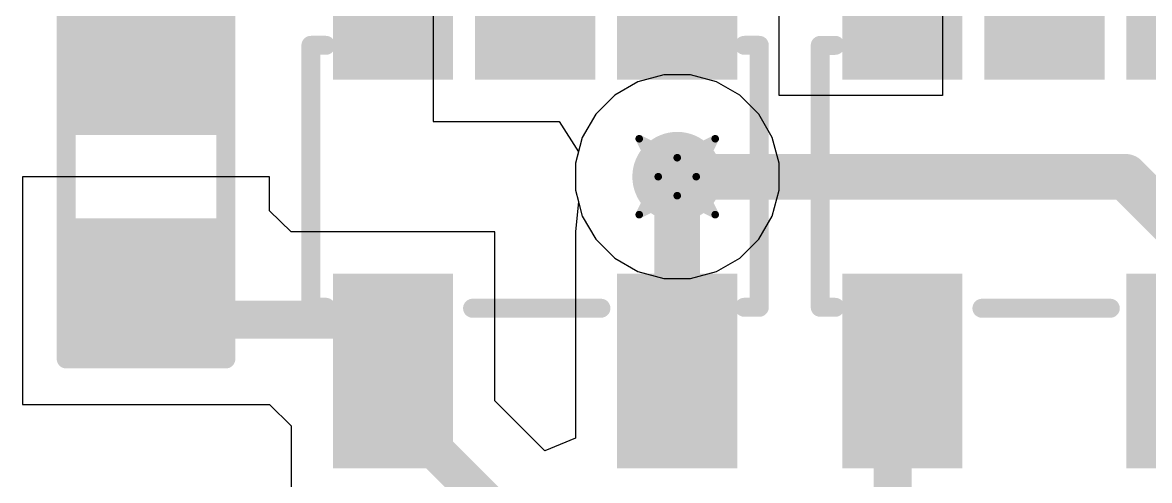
# Model space of a CAD drawing. Header units: inches. Extents: x -36 to 349, y -11 to 240.
# Drawn here: x 13.81 to 21.35, y 25.46 to 28.52 of the extents above; entities that cross this region are included whole.
import ezdxf

# ---------------------------------------------------------------- set-up
doc = ezdxf.new("R2010")
doc.units = ezdxf.units.IN
for name, color, linetype in [('Bottom Layer', 5, 'Continuous'), ('Drill Drawing', 1, 'Continuous'), ('Layer 1', 16, 'Continuous'), ('Layer 2', 76, 'Continuous'), ('Top Layer', 1, 'Continuous'), ('Top Overlay', 2, 'Continuous'), ('Top Paste', 8, 'Continuous'), ('Top Solder', 216, 'Continuous'), ('Via Holes', 16, 'Continuous')]:
    doc.layers.add(name, color=color, linetype=linetype)

# ---------------------------------------------------------------- blocks, each defined once
blk = doc.blocks.new('SOT_23_5_159')
at = {"layer": 'Top Layer'}
for points in [[(-1.84999503, 1.25002036), (-0.74999469, 1.25002036), (-0.74999469, 0.65002156), (-1.84999503, 0.65002156)], [(0.74999977, 1.25002036), (1.85000011, 1.25002036), (1.85000011, 0.65002156), (0.74999977, 0.65002156)], [(-1.84999503, 0.30000956), (-0.74999469, 0.30000956), (-0.74999469, -0.29998924), (-1.84999503, -0.29998924)], [(-1.84999503, -0.65000124), (-0.74999469, -0.65000124), (-0.74999469, -1.25000004), (-1.84999503, -1.25000004)], [(0.74999977, -0.65000124), (1.85000011, -0.65000124), (1.85000011, -1.25000004), (0.74999977, -1.25000004)]]:
    blk.add_hatch(color=1, dxfattribs=at).paths.add_polyline_path(points)
at = {"layer": 'Top Paste'}
for points in [[(-1.84999503, 1.25002036), (-0.74999469, 1.25002036), (-0.74999469, 0.65002156), (-1.84999503, 0.65002156)], [(0.74999977, 1.25002036), (1.85000011, 1.25002036), (1.85000011, 0.65002156), (0.74999977, 0.65002156)], [(-1.84999503, 0.30000956), (-0.74999469, 0.30000956), (-0.74999469, -0.29998924), (-1.84999503, -0.29998924)], [(-1.84999503, -0.65000124), (-0.74999469, -0.65000124), (-0.74999469, -1.25000004), (-1.84999503, -1.25000004)], [(0.74999977, -0.65000124), (1.85000011, -0.65000124), (1.85000011, -1.25000004), (0.74999977, -1.25000004)]]:
    blk.add_hatch(color=8, dxfattribs=at).paths.add_polyline_path(points)
at = {"layer": 'Top Solder'}
for points in [[(-1.95159503, 1.35162036), (-0.6483946899999999, 1.35162036), (-0.6483946899999999, 0.54842156), (-1.95159503, 0.54842156)], [(0.6483997699999999, 1.35162036), (1.95160011, 1.35162036), (1.95160011, 0.54842156), (0.6483997699999999, 0.54842156)], [(-1.95159503, 0.40160956), (-0.6483946899999999, 0.40160956), (-0.6483946899999999, -0.40158924), (-1.95159503, -0.40158924)], [(-1.95159503, -0.54840124), (-0.6483946899999999, -0.54840124), (-0.6483946899999999, -1.35160004), (-1.95159503, -1.35160004)], [(0.6483997699999999, -0.54840124), (1.95160011, -0.54840124), (1.95160011, -1.35160004), (0.6483997699999999, -1.35160004)]]:
    blk.add_hatch(color=216, dxfattribs=at).paths.add_polyline_path(points)
at = {"layer": 'Top Overlay'}
for points in [[(0.87358474, 1.49861016, 0.127, 0.127, 0), (-0.8790152600000001, 1.49861016, 0.127, 0.127, 0)], [(-0.8790152600000001, 1.39858496, 0.127, 0.127, 0), (-0.8790152600000001, 1.49861016, 0.127, 0.127, 0)], [(0.87358474, 1.39858496, 0.127, 0.127, 0), (0.87358474, 1.49861016, 0.127, 0.127, 0)], [(-2.00662286, 0.9398101600000001, 0.127, 0.127, 0), (-2.13362286, 1.06681016, 0.127, 0.127, 0)], [(-2.13362286, 0.81281016, 0.127, 0.127, 0), (-2.13362286, 1.06681016, 0.127, 0.127, 0)], [(-2.13362286, 0.81281016, 0.127, 0.127, 0), (-2.00662286, 0.9398101600000001, 0.127, 0.127, 0)], [(0.87998554, -0.41802304, 0.127, 0.127, 0), (0.87998554, 0.43998896, 0.127, 0.127, 0)], [(-0.8790152600000001, -1.49858984, 0.127, 0.127, 0), (-0.8790152600000001, -1.39861544, 0.127, 0.127, 0)], [(0.87358474, -1.49858984, 0.127, 0.127, 0), (0.87358474, -1.39861544, 0.127, 0.127, 0)], [(0.87358474, -1.49858984, 0.127, 0.127, 0), (-0.8790152600000001, -1.49858984, 0.127, 0.127, 0)]]:
    blk.add_lwpolyline(points, format="xyseb", dxfattribs=at)
for points in [[(-0.9107652599999999, 1.49861016, 0.0635, 0.0635, 1), (-0.84726526, 1.49861016, 0.0635, 0.0635, 1)], [(-0.9107652599999999, 1.49861016, 0.0635, 0.0635, 1), (-0.84726526, 1.49861016, 0.0635, 0.0635, 1)], [(0.84183474, 1.49861016, 0.0635, 0.0635, 1), (0.9053347399999999, 1.49861016, 0.0635, 0.0635, 1)], [(0.84183474, 1.49861016, 0.0635, 0.0635, 1), (0.9053347399999999, 1.49861016, 0.0635, 0.0635, 1)], [(-0.9107652599999999, 1.39858496, 0.0635, 0.0635, 1), (-0.84726526, 1.39858496, 0.0635, 0.0635, 1)], [(0.84183474, 1.39858496, 0.0635, 0.0635, 1), (0.9053347399999999, 1.39858496, 0.0635, 0.0635, 1)], [(-2.16537286, 1.06681016, 0.0635, 0.0635, 1), (-2.10187286, 1.06681016, 0.0635, 0.0635, 1)], [(-2.16537286, 1.06681016, 0.0635, 0.0635, 1), (-2.10187286, 1.06681016, 0.0635, 0.0635, 1)], [(-2.03837286, 0.9398101600000001, 0.0635, 0.0635, 1), (-1.97487286, 0.9398101600000001, 0.0635, 0.0635, 1)], [(-2.03837286, 0.9398101600000001, 0.0635, 0.0635, 1), (-1.97487286, 0.9398101600000001, 0.0635, 0.0635, 1)], [(-2.16537286, 0.81281016, 0.0635, 0.0635, 1), (-2.10187286, 0.81281016, 0.0635, 0.0635, 1)], [(-2.16537286, 0.81281016, 0.0635, 0.0635, 1), (-2.10187286, 0.81281016, 0.0635, 0.0635, 1)], [(0.8482355399999999, 0.43998896, 0.0635, 0.0635, 1), (0.9117355399999999, 0.43998896, 0.0635, 0.0635, 1)], [(0.8482355399999999, -0.41802304, 0.0635, 0.0635, 1), (0.9117355399999999, -0.41802304, 0.0635, 0.0635, 1)], [(-0.9107652599999999, -1.39861544, 0.0635, 0.0635, 1), (-0.84726526, -1.39861544, 0.0635, 0.0635, 1)], [(0.84183474, -1.39861544, 0.0635, 0.0635, 1), (0.9053347399999999, -1.39861544, 0.0635, 0.0635, 1)], [(-0.9107652599999999, -1.49858984, 0.0635, 0.0635, 1), (-0.84726526, -1.49858984, 0.0635, 0.0635, 1)], [(-0.9107652599999999, -1.49858984, 0.0635, 0.0635, 1), (-0.84726526, -1.49858984, 0.0635, 0.0635, 1)], [(0.84183474, -1.49858984, 0.0635, 0.0635, 1), (0.9053347399999999, -1.49858984, 0.0635, 0.0635, 1)], [(0.84183474, -1.49858984, 0.0635, 0.0635, 1), (0.9053347399999999, -1.49858984, 0.0635, 0.0635, 1)]]:
    blk.add_lwpolyline(points, format="xyseb", close=True, dxfattribs=at)
blk = doc.blocks.new('SOT_23_5_160')
at = {"layer": 'Top Layer'}
for points in [[(-1.85002297, 1.24999242), (-0.75002263, 1.24999242), (-0.75002263, 0.6499936199999999), (-1.85002297, 0.6499936199999999)], [(0.75002263, 1.24999242), (1.85002297, 1.24999242), (1.85002297, 0.6499936199999999), (0.75002263, 0.6499936199999999)], [(-1.85002297, 0.2999816199999999), (-0.75002263, 0.2999816199999999), (-0.75002263, -0.30001718), (-1.85002297, -0.30001718)], [(-1.85002297, -0.64997838), (-0.75002263, -0.64997838), (-0.75002263, -1.24997718), (-1.85002297, -1.24997718)], [(0.75002263, -0.64997838), (1.85002297, -0.64997838), (1.85002297, -1.24997718), (0.75002263, -1.24997718)]]:
    blk.add_hatch(color=1, dxfattribs=at).paths.add_polyline_path(points)
at = {"layer": 'Top Paste'}
for points in [[(-1.85002297, 1.24999242), (-0.75002263, 1.24999242), (-0.75002263, 0.6499936199999999), (-1.85002297, 0.6499936199999999)], [(0.75002263, 1.24999242), (1.85002297, 1.24999242), (1.85002297, 0.6499936199999999), (0.75002263, 0.6499936199999999)], [(-1.85002297, 0.2999816199999999), (-0.75002263, 0.2999816199999999), (-0.75002263, -0.30001718), (-1.85002297, -0.30001718)], [(-1.85002297, -0.64997838), (-0.75002263, -0.64997838), (-0.75002263, -1.24997718), (-1.85002297, -1.24997718)], [(0.75002263, -0.64997838), (1.85002297, -0.64997838), (1.85002297, -1.24997718), (0.75002263, -1.24997718)]]:
    blk.add_hatch(color=8, dxfattribs=at).paths.add_polyline_path(points)
at = {"layer": 'Top Solder'}
for points in [[(-1.95162297, 1.35159242), (-0.64842263, 1.35159242), (-0.64842263, 0.5483936199999999), (-1.95162297, 0.5483936199999999)], [(0.64842263, 1.35159242), (1.95162297, 1.35159242), (1.95162297, 0.5483936199999999), (0.64842263, 0.5483936199999999)], [(-1.95162297, 0.40158162), (-0.64842263, 0.40158162), (-0.64842263, -0.40161718), (-1.95162297, -0.40161718)], [(-1.95162297, -0.5483783799999999), (-0.64842263, -0.5483783799999999), (-0.64842263, -1.35157718), (-1.95162297, -1.35157718)], [(0.64842263, -0.5483783799999999), (1.95162297, -0.5483783799999999), (1.95162297, -1.35157718), (0.64842263, -1.35157718)]]:
    blk.add_hatch(color=216, dxfattribs=at).paths.add_polyline_path(points)
at = {"layer": 'Top Overlay'}
for points in [[(0.8736075999999999, 1.49858222, 0.127, 0.127, 0), (-0.8789923999999999, 1.49858222, 0.127, 0.127, 0)], [(-0.8789923999999999, 1.39860782, 0.127, 0.127, 0), (-0.8789923999999999, 1.49858222, 0.127, 0.127, 0)], [(0.8736075999999999, 1.39860782, 0.127, 0.127, 0), (0.8736075999999999, 1.49858222, 0.127, 0.127, 0)], [(-2.0066, 0.9397822199999999, 0.127, 0.127, 0), (-2.1336, 1.06678222, 0.127, 0.127, 0)], [(-2.1336, 0.81278222, 0.127, 0.127, 0), (-2.1336, 1.06678222, 0.127, 0.127, 0)], [(-2.1336, 0.81278222, 0.127, 0.127, 0), (-2.0066, 0.9397822199999999, 0.127, 0.127, 0)], [(0.8800084, -0.41800018, 0.127, 0.127, 0), (0.8800084, 0.44001182, 0.127, 0.127, 0)], [(-0.8789923999999999, -1.49861778, 0.127, 0.127, 0), (-0.8789923999999999, -1.39859258, 0.127, 0.127, 0)], [(0.8736075999999999, -1.49861778, 0.127, 0.127, 0), (0.8736075999999999, -1.39859258, 0.127, 0.127, 0)], [(0.8736075999999999, -1.49861778, 0.127, 0.127, 0), (-0.8789923999999999, -1.49861778, 0.127, 0.127, 0)]]:
    blk.add_lwpolyline(points, format="xyseb", dxfattribs=at)
for points in [[(-0.9107424, 1.49858222, 0.0635, 0.0635, 1), (-0.8472423999999998, 1.49858222, 0.0635, 0.0635, 1)], [(-0.9107424, 1.49858222, 0.0635, 0.0635, 1), (-0.8472423999999998, 1.49858222, 0.0635, 0.0635, 1)], [(0.8418576, 1.49858222, 0.0635, 0.0635, 1), (0.9053576, 1.49858222, 0.0635, 0.0635, 1)], [(0.8418576, 1.49858222, 0.0635, 0.0635, 1), (0.9053576, 1.49858222, 0.0635, 0.0635, 1)], [(-0.9107424, 1.39860782, 0.0635, 0.0635, 1), (-0.8472423999999998, 1.39860782, 0.0635, 0.0635, 1)], [(0.8418576, 1.39860782, 0.0635, 0.0635, 1), (0.9053576, 1.39860782, 0.0635, 0.0635, 1)], [(-2.16535, 1.06678222, 0.0635, 0.0635, 1), (-2.10185, 1.06678222, 0.0635, 0.0635, 1)], [(-2.16535, 1.06678222, 0.0635, 0.0635, 1), (-2.10185, 1.06678222, 0.0635, 0.0635, 1)], [(-2.03835, 0.9397822199999999, 0.0635, 0.0635, 1), (-1.97485, 0.9397822199999999, 0.0635, 0.0635, 1)], [(-2.03835, 0.9397822199999999, 0.0635, 0.0635, 1), (-1.97485, 0.9397822199999999, 0.0635, 0.0635, 1)], [(-2.16535, 0.81278222, 0.0635, 0.0635, 1), (-2.10185, 0.81278222, 0.0635, 0.0635, 1)], [(-2.16535, 0.81278222, 0.0635, 0.0635, 1), (-2.10185, 0.81278222, 0.0635, 0.0635, 1)], [(0.8482584, 0.44001182, 0.0635, 0.0635, 1), (0.9117583999999999, 0.44001182, 0.0635, 0.0635, 1)], [(0.8482584, -0.41800018, 0.0635, 0.0635, 1), (0.9117583999999999, -0.41800018, 0.0635, 0.0635, 1)], [(-0.9107424, -1.39859258, 0.0635, 0.0635, 1), (-0.8472423999999998, -1.39859258, 0.0635, 0.0635, 1)], [(0.8418576, -1.39859258, 0.0635, 0.0635, 1), (0.9053576, -1.39859258, 0.0635, 0.0635, 1)], [(-0.9107424, -1.49861778, 0.0635, 0.0635, 1), (-0.8472423999999998, -1.49861778, 0.0635, 0.0635, 1)], [(-0.9107424, -1.49861778, 0.0635, 0.0635, 1), (-0.8472423999999998, -1.49861778, 0.0635, 0.0635, 1)], [(0.8418576, -1.49861778, 0.0635, 0.0635, 1), (0.9053576, -1.49861778, 0.0635, 0.0635, 1)], [(0.8418576, -1.49861778, 0.0635, 0.0635, 1), (0.9053576, -1.49861778, 0.0635, 0.0635, 1)]]:
    blk.add_lwpolyline(points, format="xyseb", close=True, dxfattribs=at)
blk = doc.blocks.new('R___0603_258')
at = {"layer": 'Top Layer'}
for points in [[(-0.3809999999999999, 0.4445), (-0.3809999999999999, -0.4445), (-1.143, -0.4445), (-1.143, 0.4445)], [(1.143, 0.4445), (1.143, -0.4445), (0.3809999999999999, -0.4445), (0.3809999999999999, 0.4445)]]:
    blk.add_hatch(color=1, dxfattribs=at).paths.add_polyline_path(points)
at = {"layer": 'Top Paste'}
for points in [[(-0.3809999999999999, 0.4445), (-0.3809999999999999, -0.4445), (-1.143, -0.4445), (-1.143, 0.4445)], [(1.143, 0.4445), (1.143, -0.4445), (0.3809999999999999, -0.4445), (0.3809999999999999, 0.4445)]]:
    blk.add_hatch(color=8, dxfattribs=at).paths.add_polyline_path(points)
at = {"layer": 'Top Solder'}
for points in [[(-0.2794, 0.5460999999999999), (-0.2794, -0.5460999999999999), (-1.2446, -0.5460999999999999), (-1.2446, 0.5460999999999999)], [(1.2446, 0.5460999999999999), (1.2446, -0.5460999999999999), (0.2794, -0.5460999999999999), (0.2794, 0.5460999999999999)]]:
    blk.add_hatch(color=216, dxfattribs=at).paths.add_polyline_path(points)
at = {"layer": 'Top Overlay'}
for points in [[(-1.2192, -0.5334, 0.127, 0.127, 0), (-1.2192, 0.5334, 0.127, 0.127, 0)], [(1.2192, 0.5334, 0.127, 0.127, 0), (-1.2192, 0.5334, 0.127, 0.127, 0)], [(1.2192, -0.5334, 0.127, 0.127, 0), (1.2192, 0.5334, 0.127, 0.127, 0)], [(1.2192, -0.5334, 0.127, 0.127, 0), (-1.2192, -0.5334, 0.127, 0.127, 0)]]:
    blk.add_lwpolyline(points, format="xyseb", dxfattribs=at)
for points in [[(-1.25095, 0.5334, 0.0635, 0.0635, 1), (-1.18745, 0.5334, 0.0635, 0.0635, 1)], [(-1.25095, 0.5334, 0.0635, 0.0635, 1), (-1.18745, 0.5334, 0.0635, 0.0635, 1)], [(1.18745, 0.5334, 0.0635, 0.0635, 1), (1.25095, 0.5334, 0.0635, 0.0635, 1)], [(1.18745, 0.5334, 0.0635, 0.0635, 1), (1.25095, 0.5334, 0.0635, 0.0635, 1)], [(-1.25095, -0.5334, 0.0635, 0.0635, 1), (-1.18745, -0.5334, 0.0635, 0.0635, 1)], [(-1.25095, -0.5334, 0.0635, 0.0635, 1), (-1.18745, -0.5334, 0.0635, 0.0635, 1)], [(1.18745, -0.5334, 0.0635, 0.0635, 1), (1.25095, -0.5334, 0.0635, 0.0635, 1)], [(1.18745, -0.5334, 0.0635, 0.0635, 1), (1.25095, -0.5334, 0.0635, 0.0635, 1)]]:
    blk.add_lwpolyline(points, format="xyseb", close=True, dxfattribs=at)

msp = doc.modelspace()

# ---------------------------------------------------------------- hatches: boundary and pattern name
at = {"layer": 'Bottom Layer'}
h = msp.add_hatch(color=5, dxfattribs=at)
edge = h.paths.add_edge_path()
edge.add_arc((18.19042082, 27.48739994), 0.2999994, 0, 360)
at = {"layer": 'Layer 1'}
h = msp.add_hatch(color=16, dxfattribs=at)
edge = h.paths.add_edge_path()
edge.add_arc((18.19042082, 27.48739994), 0.2999994, 0, 360)
at = {"layer": 'Layer 2'}
h = msp.add_hatch(color=76, dxfattribs=at)
edge = h.paths.add_edge_path()
edge.add_arc((18.19042082, 27.48739994), 0.2999994, 0, 360)
at = {"layer": 'Top Layer'}
h = msp.add_hatch(color=1, dxfattribs=at)
edge = h.paths.add_edge_path()
edge.add_arc((18.19042082, 27.48739994), 0.2999994, 0, 360)
at = {"layer": 'Via Holes'}
h = msp.add_hatch(color=7, dxfattribs=at)
edge = h.paths.add_edge_path()
edge.add_arc((18.19042082, 27.48739994), 0.1499997, 0, 360)

# ---------------------------------------------------------------- linework, layer by layer
at = {"layer": 'Bottom Layer'}
for p, q in [((17.92756384, 28.121991), (17.77227586, 28.03233662)), ((18.10076644, 28.16839934), (17.92756384, 28.121991)), ((18.2800752, 28.16839934), (18.10076644, 28.16839934)), ((18.4532778, 28.121991), (18.2800752, 28.16839934)), ((18.60856578, 28.03233662), (18.4532778, 28.121991)), ((17.77227586, 28.03233662), (17.64548414, 27.9055449)), ((18.7353575, 27.9055449), (18.60856578, 28.03233662)), ((17.64548414, 27.9055449), (17.55582976, 27.75025692)), ((18.82501188, 27.75025692), (18.7353575, 27.9055449)), ((17.55582976, 27.75025692), (17.50942142, 27.57705432)), ((18.87142022, 27.57705432), (18.82501188, 27.75025692)), ((17.50942142, 27.57705432), (17.50942142, 27.39774556)), ((18.87142022, 27.39774556), (18.87142022, 27.57705432)), ((17.50942142, 27.39774556), (17.55582976, 27.22454296)), ((18.82501188, 27.22454296), (18.87142022, 27.39774556)), ((17.55582976, 27.22454296), (17.64548414, 27.06925498)), ((18.7353575, 27.06925498), (18.82501188, 27.22454296)), ((17.64548414, 27.06925498), (17.77227586, 26.94246326)), ((18.60856578, 26.94246326), (18.7353575, 27.06925498)), ((17.77227586, 26.94246326), (17.92756384, 26.85280888)), ((18.4532778, 26.85280888), (18.60856578, 26.94246326)), ((17.92756384, 26.85280888), (18.10076644, 26.80640054)), ((18.2800752, 26.80640054), (18.4532778, 26.85280888)), ((18.10076644, 26.80640054), (18.2800752, 26.80640054))]:
    msp.add_line(p, q, dxfattribs=at)
at = {"layer": 'Drill Drawing'}
for points in [[(17.93642082, 27.74139994, 0.0508, 0.0508, 0), (18.19042082, 27.61439994, 0.0508, 0.0508, 0)], [(17.93642082, 27.74139994, 0.0508, 0.0508, 0), (18.06342082, 27.48739994, 0.0508, 0.0508, 0)], [(18.19042082, 27.61439994, 0.0508, 0.0508, 0), (18.44442082, 27.74139994, 0.0508, 0.0508, 0)], [(18.31742082, 27.48739994, 0.0508, 0.0508, 0), (18.44442082, 27.74139994, 0.0508, 0.0508, 0)], [(17.93642082, 27.23339994, 0.0508, 0.0508, 0), (18.06342082, 27.48739994, 0.0508, 0.0508, 0)], [(18.31742082, 27.48739994, 0.0508, 0.0508, 0), (18.44442082, 27.23339994, 0.0508, 0.0508, 0)], [(17.93642082, 27.23339994, 0.0508, 0.0508, 0), (18.19042082, 27.36039994, 0.0508, 0.0508, 0)], [(18.19042082, 27.36039994, 0.0508, 0.0508, 0), (18.44442082, 27.23339994, 0.0508, 0.0508, 0)]]:
    msp.add_lwpolyline(points, format="xyseb", dxfattribs=at)
for points in [[(17.92372082, 27.74139994, 0.0254, 0.0254, 1), (17.94912082, 27.74139994, 0.0254, 0.0254, 1)], [(17.92372082, 27.74139994, 0.0254, 0.0254, 1), (17.94912082, 27.74139994, 0.0254, 0.0254, 1)], [(18.43172082, 27.74139994, 0.0254, 0.0254, 1), (18.45712082, 27.74139994, 0.0254, 0.0254, 1)], [(18.43172082, 27.74139994, 0.0254, 0.0254, 1), (18.45712082, 27.74139994, 0.0254, 0.0254, 1)], [(18.17772082, 27.61439994, 0.0254, 0.0254, 1), (18.20312082, 27.61439994, 0.0254, 0.0254, 1)], [(18.17772082, 27.61439994, 0.0254, 0.0254, 1), (18.20312082, 27.61439994, 0.0254, 0.0254, 1)], [(18.05072082, 27.48739994, 0.0254, 0.0254, 1), (18.07612082, 27.48739994, 0.0254, 0.0254, 1)], [(18.05072082, 27.48739994, 0.0254, 0.0254, 1), (18.07612082, 27.48739994, 0.0254, 0.0254, 1)], [(18.30472082, 27.48739994, 0.0254, 0.0254, 1), (18.33012082, 27.48739994, 0.0254, 0.0254, 1)], [(18.30472082, 27.48739994, 0.0254, 0.0254, 1), (18.33012082, 27.48739994, 0.0254, 0.0254, 1)], [(18.17772082, 27.36039994, 0.0254, 0.0254, 1), (18.20312082, 27.36039994, 0.0254, 0.0254, 1)], [(18.17772082, 27.36039994, 0.0254, 0.0254, 1), (18.20312082, 27.36039994, 0.0254, 0.0254, 1)], [(17.92372082, 27.23339994, 0.0254, 0.0254, 1), (17.94912082, 27.23339994, 0.0254, 0.0254, 1)], [(17.92372082, 27.23339994, 0.0254, 0.0254, 1), (17.94912082, 27.23339994, 0.0254, 0.0254, 1)], [(18.43172082, 27.23339994, 0.0254, 0.0254, 1), (18.45712082, 27.23339994, 0.0254, 0.0254, 1)], [(18.43172082, 27.23339994, 0.0254, 0.0254, 1), (18.45712082, 27.23339994, 0.0254, 0.0254, 1)]]:
    msp.add_lwpolyline(points, format="xyseb", close=True, dxfattribs=at)
at = {"layer": 'Layer 1'}
for p, q in [((17.92756384, 28.121991), (17.77227586, 28.03233662)), ((18.10076644, 28.16839934), (17.92756384, 28.121991)), ((18.2800752, 28.16839934), (18.10076644, 28.16839934)), ((18.4532778, 28.121991), (18.2800752, 28.16839934)), ((18.60856578, 28.03233662), (18.4532778, 28.121991)), ((17.77227586, 28.03233662), (17.64548414, 27.9055449)), ((18.7353575, 27.9055449), (18.60856578, 28.03233662)), ((17.64548414, 27.9055449), (17.55582976, 27.75025692)), ((18.82501188, 27.75025692), (18.7353575, 27.9055449)), ((17.55582976, 27.75025692), (17.50942142, 27.57705432)), ((18.87142022, 27.57705432), (18.82501188, 27.75025692)), ((17.50942142, 27.57705432), (17.50942142, 27.39774556)), ((18.87142022, 27.39774556), (18.87142022, 27.57705432)), ((17.50942142, 27.39774556), (17.55582976, 27.22454296)), ((18.82501188, 27.22454296), (18.87142022, 27.39774556)), ((17.55582976, 27.22454296), (17.64548414, 27.06925498)), ((18.7353575, 27.06925498), (18.82501188, 27.22454296)), ((17.64548414, 27.06925498), (17.77227586, 26.94246326)), ((18.60856578, 26.94246326), (18.7353575, 27.06925498)), ((17.77227586, 26.94246326), (17.92756384, 26.85280888)), ((18.4532778, 26.85280888), (18.60856578, 26.94246326)), ((17.92756384, 26.85280888), (18.10076644, 26.80640054)), ((18.2800752, 26.80640054), (18.4532778, 26.85280888)), ((18.10076644, 26.80640054), (18.2800752, 26.80640054))]:
    msp.add_line(p, q, dxfattribs=at)
at = {"layer": 'Top Layer'}
for p, q in [((16.55941062, 29.7183937), (16.55941062, 27.8563959)), ((18.87142022, 28.03088881999999), (18.87142022, 29.7183937)), ((19.96438222, 29.7182413), (19.96438222, 28.03088881999999)), ((19.96438222, 28.03088881999999), (18.87142022, 28.03088881999999)), ((16.55941062, 27.8563959), (17.40064084, 27.8563959)), ((17.40064084, 27.8563959), (17.5298227, 27.65319336)), ((17.5298227, 27.65319336), (17.50942142, 27.57705432)), ((17.50942142, 27.57705432), (17.50942142, 27.39774556)), ((15.46489922, 27.4872704), (13.81389922, 27.4872704)), ((13.81389922, 27.4872704), (13.81389922, 25.9632704)), ((15.46489922, 27.26011312), (15.46489922, 27.4872704)), ((17.50942142, 27.39774556), (17.52982524, 27.3215989)), ((17.52982524, 27.3215989), (17.50941888, 27.11839636)), ((15.60940236, 27.1183989), (15.46489922, 27.26011312)), ((16.97139862, 27.1183989), (15.60940236, 27.1183989)), ((16.97139862, 25.98890916), (16.97139862, 27.1183989)), ((17.50941888, 27.11839636), (17.50942142, 27.11839636)), ((17.50942142, 27.11839636), (17.50942142, 25.73825688)), ((13.81389922, 25.9632704), (15.46489668, 25.9632704)), ((15.46489668, 25.9632704), (15.60939982, 25.82155618)), ((17.30622142, 25.65408636), (16.97139862, 25.98890916)), ((15.60939982, 25.82155618), (15.60939982, 25.2564011)), ((17.50942142, 25.73825688), (17.30622142, 25.65408636))]:
    msp.add_line(p, q, dxfattribs=at)
for points in [[(14.63939922, 28.2492704, 0.3809999999999999, 0.3809999999999999, 0), (14.63939922, 29.81959238, 0.3809999999999999, 0.3809999999999999, 0)], [(18.19042082, 27.48739994, 0.3048, 0.3048, 0), (18.1907815, 27.48703926, 0.3048, 0.3048, 0)], [(18.19042082, 26.1874, 0.3048, 0.3048, 0), (18.19042082, 27.48739994, 0.3048, 0.3048, 0)], [(18.1907815, 27.48703926, 0.3048, 0.3048, 0), (21.18736428, 27.48703926, 0.3048, 0.3048, 0)], [(21.18736428, 27.48703926, 0.3048, 0.3048, 0), (21.59539242, 27.07901112, 0.3048, 0.3048, 0)], [(14.63939922, 26.7252704, 0.254, 0.254, 0), (14.83406482, 26.5306048, 0.254, 0.254, 0)], [(14.83406482, 26.5306048, 0.254, 0.254, 0), (16.11742522, 26.5306048, 0.254, 0.254, 0)], [(16.11742522, 26.5306048, 0.254, 0.254, 0), (16.29039922, 26.35758, 0.254, 0.254, 0)], [(16.29039922, 25.9374132, 0.254, 0.254, 0), (16.29039922, 26.35758, 0.254, 0.254, 0)], [(19.69542162, 25.93721, 0.254, 0.254, 0), (19.69542162, 26.1871968, 0.254, 0.254, 0)], [(16.29039922, 25.9374132, 0.254, 0.254, 0), (17.02699922, 25.2008132, 0.254, 0.254, 0)], [(19.63121042, 25.2477524, 0.254, 0.254, 0), (19.63121042, 25.93721, 0.254, 0.254, 0)]]:
    msp.add_lwpolyline(points, format="xyseb", dxfattribs=at)
for points in [[(14.54414922, 28.2492704, 0.1905, 0.1905, 1), (14.73464922, 28.2492704, 0.1905, 0.1905, 1)], [(18.11422082, 27.48739994, 0.1524, 0.1524, 1), (18.26662082, 27.48739994, 0.1524, 0.1524, 1)], [(18.11422082, 27.48739994, 0.1524, 0.1524, 1), (18.26662082, 27.48739994, 0.1524, 0.1524, 1)], [(18.1145815, 27.48703926, 0.1524, 0.1524, 1), (18.2669815, 27.48703926, 0.1524, 0.1524, 1)], [(18.1145815, 27.48703926, 0.1524, 0.1524, 1), (18.2669815, 27.48703926, 0.1524, 0.1524, 1)], [(21.11116428, 27.48703926, 0.1524, 0.1524, 1), (21.26356428, 27.48703926, 0.1524, 0.1524, 1)], [(21.11116428, 27.48703926, 0.1524, 0.1524, 1), (21.26356428, 27.48703926, 0.1524, 0.1524, 1)], [(14.57589922, 26.7252704, 0.127, 0.127, 1), (14.70289922, 26.7252704, 0.127, 0.127, 1)], [(14.77056482, 26.5306048, 0.127, 0.127, 1), (14.89756482, 26.5306048, 0.127, 0.127, 1)], [(14.77056482, 26.5306048, 0.127, 0.127, 1), (14.89756482, 26.5306048, 0.127, 0.127, 1)], [(16.05392522, 26.5306048, 0.127, 0.127, 1), (16.18092522, 26.5306048, 0.127, 0.127, 1)], [(16.05392522, 26.5306048, 0.127, 0.127, 1), (16.18092522, 26.5306048, 0.127, 0.127, 1)], [(16.22689922, 26.35758, 0.127, 0.127, 1), (16.35389922, 26.35758, 0.127, 0.127, 1)], [(16.22689922, 26.35758, 0.127, 0.127, 1), (16.35389922, 26.35758, 0.127, 0.127, 1)], [(18.11422082, 26.1874, 0.1524, 0.1524, 1), (18.26662082, 26.1874, 0.1524, 0.1524, 1)], [(19.63192162, 26.1871968, 0.127, 0.127, 1), (19.75892162, 26.1871968, 0.127, 0.127, 1)], [(16.22689922, 25.9374132, 0.127, 0.127, 1), (16.35389922, 25.9374132, 0.127, 0.127, 1)], [(16.22689922, 25.9374132, 0.127, 0.127, 1), (16.35389922, 25.9374132, 0.127, 0.127, 1)], [(19.56771042, 25.93721, 0.127, 0.127, 1), (19.69471042, 25.93721, 0.127, 0.127, 1)], [(19.63192162, 25.93721, 0.127, 0.127, 1), (19.75892162, 25.93721, 0.127, 0.127, 1)]]:
    msp.add_lwpolyline(points, format="xyseb", close=True, dxfattribs=at)

# ---------------------------------------------------------------- block references
at = {"rotation": 270}
for name, p in [('SOT_23_5_159', (17.24039986, 27.48739994)), ('SOT_23_5_160', (20.6453994, 27.4872196)), ('R___0603_258', (14.63939922, 27.4872704))]:
    msp.add_blockref(name, p, dxfattribs=at)

doc.saveas('drawing.dxf')
